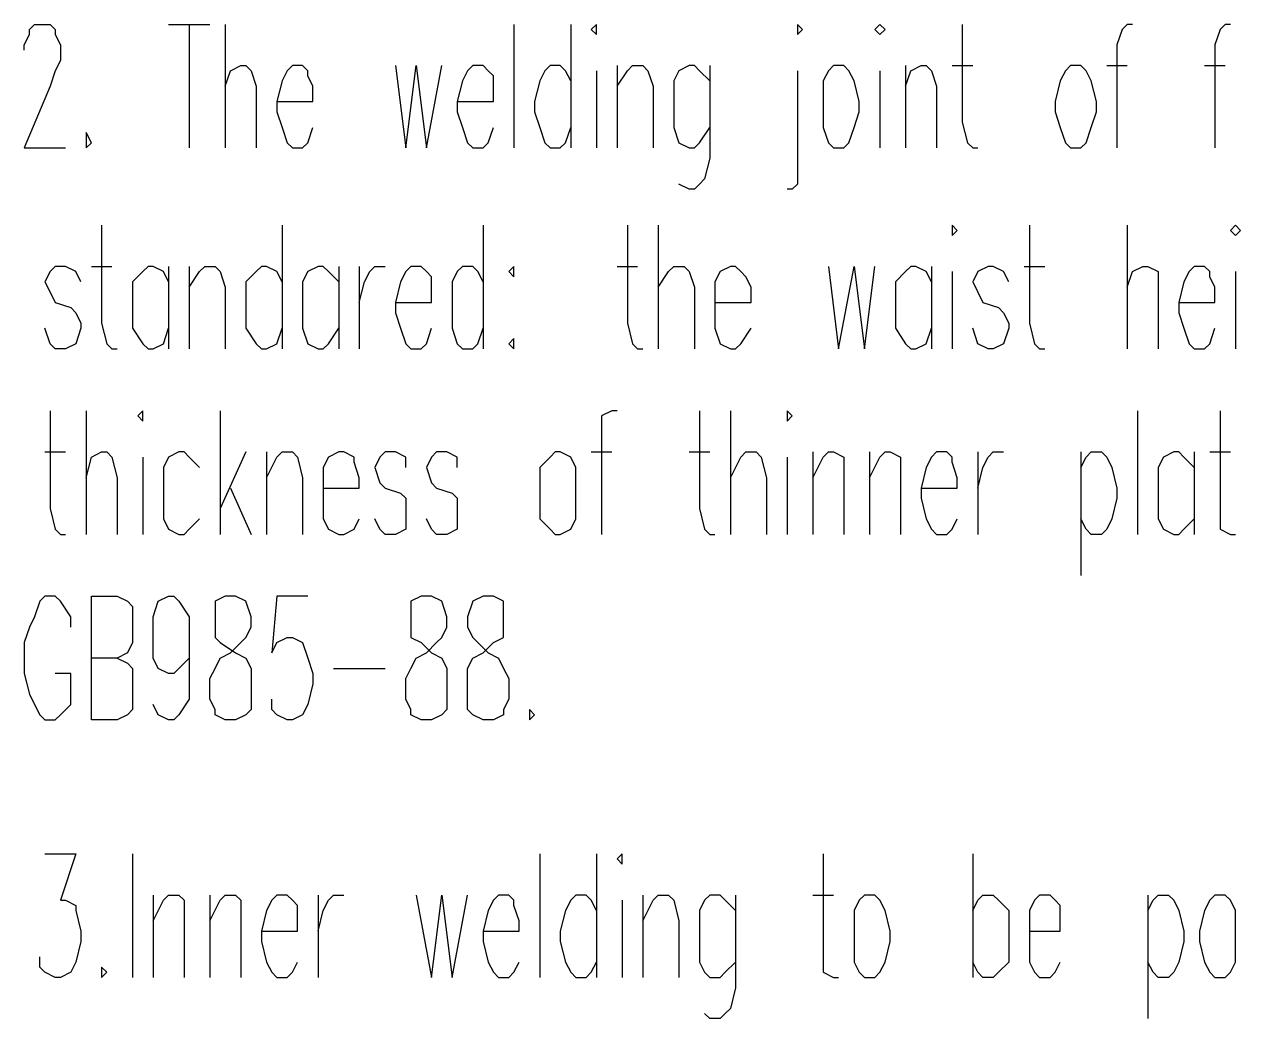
# Model space of a CAD drawing. Extents: x 0.28 to 3.47, y 0.29 to 4.81.
# Drawn here: x 2.978 to 3.1353, y 4.2867 to 4.4153 of the extents above; entities that cross this region are included whole.
import ezdxf

# ---------------------------------------------------------------- set-up
doc = ezdxf.new("R2010")
doc.units = 0
doc.header["$MEASUREMENT"] = 0
doc.linetypes.add('AUSGEZOGEN', pattern=[0])
doc.layers.get('0').update_dxf_attribs({"linetype": 'AUSGEZOGEN'})

msp = doc.modelspace()

# ---------------------------------------------------------------- linework, layer by layer
for points in [[(2.978, 4.412), (2.978, 4.41267), (2.978, 4.41267), (2.97867, 4.414), (2.97867, 4.414), (2.97867, 4.41467), (2.97867, 4.41467), (2.97933, 4.41533), (2.97933, 4.41533), (2.98133, 4.41533), (2.98133, 4.41533), (2.982, 4.41467), (2.982, 4.41467), (2.982, 4.414), (2.982, 4.414), (2.98267, 4.41267), (2.98267, 4.41267), (2.98267, 4.41067), (2.98267, 4.41067), (2.982, 4.40933), (2.982, 4.40933), (2.98133, 4.40733), (2.98133, 4.40733), (2.978, 4.39933), (2.978, 4.39933), (2.98333, 4.39933)], [(2.99667, 4.41533), (3.002, 4.41533)], [(2.99933, 4.41533), (2.99933, 4.39933)], [(3.004, 4.41533), (3.004, 4.39933)], [(3.04133, 4.41533), (3.04133, 4.39933)], [(3.04867, 4.41533), (3.04867, 4.39933)], [(3.05133, 4.41467), (3.052, 4.414), (3.052, 4.414), (3.052, 4.41533), (3.052, 4.41533), (3.05133, 4.41467), (3.05133, 4.41467)], [(3.078, 4.41467), (3.078, 4.414), (3.078, 4.414), (3.07867, 4.41467), (3.07867, 4.41467), (3.078, 4.41533), (3.078, 4.41533), (3.078, 4.41467), (3.078, 4.41467)], [(3.088, 4.41467), (3.08867, 4.414), (3.08867, 4.414), (3.08933, 4.41467), (3.08933, 4.41467), (3.08867, 4.41533), (3.08867, 4.41533), (3.088, 4.41467), (3.088, 4.41467)], [(3.09933, 4.41533), (3.09933, 4.40267), (3.09933, 4.40267), (3.1, 4.4), (3.1, 4.4), (3.10067, 4.39933), (3.10067, 4.39933), (3.10133, 4.39933)], [(3.12133, 4.41533), (3.12067, 4.41533), (3.12067, 4.41533), (3.12, 4.41467), (3.12, 4.41467), (3.11933, 4.41267), (3.11933, 4.41267), (3.11933, 4.39933)], [(3.134, 4.41533), (3.13333, 4.41533), (3.13333, 4.41533), (3.13267, 4.41467), (3.13267, 4.41467), (3.132, 4.41267), (3.132, 4.41267), (3.132, 4.39933)], [(3.004, 4.40733), (3.00467, 4.40933), (3.00467, 4.40933), (3.006, 4.41), (3.006, 4.41), (3.00667, 4.41), (3.00667, 4.41), (3.00733, 4.40933), (3.00733, 4.40933), (3.008, 4.40733), (3.008, 4.40733), (3.008, 4.39933)], [(3.01067, 4.40533), (3.01533, 4.40533), (3.01533, 4.40533), (3.01533, 4.40733), (3.01533, 4.40733), (3.01467, 4.40867), (3.01467, 4.40867), (3.01467, 4.40933), (3.01467, 4.40933), (3.014, 4.41), (3.014, 4.41), (3.01267, 4.41), (3.01267, 4.41), (3.012, 4.40933), (3.012, 4.40933), (3.01133, 4.408), (3.01133, 4.408), (3.01067, 4.40533), (3.01067, 4.40533), (3.01067, 4.404), (3.01067, 4.404), (3.01133, 4.402), (3.01133, 4.402), (3.012, 4.4), (3.012, 4.4), (3.01267, 4.39933), (3.01267, 4.39933), (3.014, 4.39933), (3.014, 4.39933), (3.01467, 4.4), (3.01467, 4.4), (3.01533, 4.402)], [(3.026, 4.41), (3.02733, 4.39933), (3.02733, 4.39933), (3.02867, 4.41), (3.02867, 4.41), (3.03, 4.39933), (3.03, 4.39933), (3.032, 4.41)], [(3.034, 4.40533), (3.03867, 4.40533), (3.03867, 4.40533), (3.03867, 4.40733), (3.03867, 4.40733), (3.03867, 4.40867), (3.03867, 4.40867), (3.038, 4.40933), (3.038, 4.40933), (3.03733, 4.41), (3.03733, 4.41), (3.036, 4.41), (3.036, 4.41), (3.03533, 4.40933), (3.03533, 4.40933), (3.03467, 4.408), (3.03467, 4.408), (3.034, 4.40533), (3.034, 4.40533), (3.034, 4.404), (3.034, 4.404), (3.03467, 4.402), (3.03467, 4.402), (3.03533, 4.4), (3.03533, 4.4), (3.036, 4.39933), (3.036, 4.39933), (3.03733, 4.39933), (3.03733, 4.39933), (3.038, 4.4), (3.038, 4.4), (3.03867, 4.402)], [(3.04867, 4.408), (3.048, 4.40933), (3.048, 4.40933), (3.04733, 4.41), (3.04733, 4.41), (3.046, 4.41), (3.046, 4.41), (3.04533, 4.40933), (3.04533, 4.40933), (3.04467, 4.408), (3.04467, 4.408), (3.044, 4.40533), (3.044, 4.40533), (3.044, 4.404), (3.044, 4.404), (3.04467, 4.402), (3.04467, 4.402), (3.04533, 4.4), (3.04533, 4.4), (3.046, 4.39933), (3.046, 4.39933), (3.04733, 4.39933), (3.04733, 4.39933), (3.048, 4.4), (3.048, 4.4), (3.04867, 4.402)], [(3.052, 4.40933), (3.052, 4.39933)], [(3.05467, 4.41), (3.05467, 4.39933)], [(3.05467, 4.40733), (3.056, 4.40933), (3.056, 4.40933), (3.05667, 4.41), (3.05667, 4.41), (3.058, 4.41), (3.058, 4.41), (3.05867, 4.40933), (3.05867, 4.40933), (3.05933, 4.40733), (3.05933, 4.40733), (3.05933, 4.39933)], [(3.06667, 4.408), (3.06533, 4.40933), (3.06533, 4.40933), (3.06467, 4.41), (3.06467, 4.41), (3.064, 4.41), (3.064, 4.41), (3.06267, 4.40933), (3.06267, 4.40933), (3.062, 4.408), (3.062, 4.408), (3.062, 4.402), (3.062, 4.402), (3.06267, 4.4), (3.06267, 4.4), (3.064, 4.39933), (3.064, 4.39933), (3.06467, 4.39933), (3.06467, 4.39933), (3.06533, 4.4), (3.06533, 4.4), (3.06667, 4.402)], [(3.06667, 4.41), (3.06667, 4.398), (3.06667, 4.398), (3.066, 4.39533), (3.066, 4.39533), (3.06533, 4.39467), (3.06533, 4.39467), (3.06467, 4.394), (3.06467, 4.394), (3.064, 4.394), (3.064, 4.394), (3.06267, 4.39467)], [(3.078, 4.40933), (3.078, 4.39467), (3.078, 4.39467), (3.07733, 4.394), (3.07733, 4.394), (3.07667, 4.394)], [(3.08267, 4.41), (3.082, 4.40933), (3.082, 4.40933), (3.08133, 4.408), (3.08133, 4.408), (3.08133, 4.402), (3.08133, 4.402), (3.082, 4.4), (3.082, 4.4), (3.08267, 4.39933), (3.08267, 4.39933), (3.084, 4.39933), (3.084, 4.39933), (3.08467, 4.4), (3.08467, 4.4), (3.08533, 4.402), (3.08533, 4.402), (3.086, 4.404), (3.086, 4.404), (3.086, 4.40533), (3.086, 4.40533), (3.08533, 4.408), (3.08533, 4.408), (3.08467, 4.40933), (3.08467, 4.40933), (3.084, 4.41), (3.084, 4.41), (3.08267, 4.41), (3.08267, 4.41)], [(3.08867, 4.40933), (3.08867, 4.39933)], [(3.092, 4.41), (3.092, 4.39933)], [(3.092, 4.40733), (3.09267, 4.40933), (3.09267, 4.40933), (3.094, 4.41), (3.094, 4.41), (3.09467, 4.41), (3.09467, 4.41), (3.09533, 4.40933), (3.09533, 4.40933), (3.096, 4.40733), (3.096, 4.40733), (3.096, 4.39933)], [(3.098, 4.41), (3.10067, 4.41)], [(3.11333, 4.41), (3.11267, 4.40933), (3.11267, 4.40933), (3.112, 4.408), (3.112, 4.408), (3.11133, 4.40533), (3.11133, 4.40533), (3.11133, 4.404), (3.11133, 4.404), (3.112, 4.402), (3.112, 4.402), (3.11267, 4.4), (3.11267, 4.4), (3.11333, 4.39933), (3.11333, 4.39933), (3.11467, 4.39933), (3.11467, 4.39933), (3.11533, 4.4), (3.11533, 4.4), (3.116, 4.402), (3.116, 4.402), (3.11667, 4.404), (3.11667, 4.404), (3.11667, 4.40533), (3.11667, 4.40533), (3.116, 4.408), (3.116, 4.408), (3.11533, 4.40933), (3.11533, 4.40933), (3.11467, 4.41), (3.11467, 4.41), (3.11333, 4.41), (3.11333, 4.41)], [(3.118, 4.41), (3.12067, 4.41)], [(3.13067, 4.41), (3.13333, 4.41)], [(2.986, 4.40133), (2.986, 4.39933), (2.986, 4.39933), (2.98667, 4.4), (2.98667, 4.4), (2.986, 4.40133), (2.986, 4.40133)], [(2.988, 4.38933), (2.988, 4.37667), (2.988, 4.37667), (2.98867, 4.374), (2.98867, 4.374), (2.98933, 4.37333), (2.98933, 4.37333), (2.99, 4.37333)], [(3.01133, 4.38933), (3.01133, 4.37333)], [(3.03733, 4.38933), (3.03733, 4.37333)], [(3.056, 4.38933), (3.056, 4.37667), (3.056, 4.37667), (3.05667, 4.374), (3.05667, 4.374), (3.05733, 4.37333), (3.05733, 4.37333), (3.058, 4.37333)], [(3.06, 4.38933), (3.06, 4.37333)], [(3.098, 4.38867), (3.098, 4.388), (3.098, 4.388), (3.09867, 4.38867), (3.09867, 4.38867), (3.098, 4.38933), (3.098, 4.38933), (3.098, 4.38867), (3.098, 4.38867)], [(3.108, 4.38933), (3.108, 4.37667), (3.108, 4.37667), (3.10867, 4.374), (3.10867, 4.374), (3.10933, 4.37333), (3.10933, 4.37333), (3.11, 4.37333)], [(3.12067, 4.38933), (3.12067, 4.37333)], [(3.134, 4.38867), (3.13467, 4.388), (3.13467, 4.388), (3.13533, 4.38867), (3.13533, 4.38867), (3.13467, 4.38933), (3.13467, 4.38933), (3.134, 4.38867), (3.134, 4.38867)], [(2.98533, 4.382), (2.98467, 4.38333), (2.98467, 4.38333), (2.98333, 4.384), (2.98333, 4.384), (2.982, 4.384), (2.982, 4.384), (2.98133, 4.38333), (2.98133, 4.38333), (2.98067, 4.382), (2.98067, 4.382), (2.98133, 4.38067), (2.98133, 4.38067), (2.982, 4.37933), (2.982, 4.37933), (2.984, 4.37867), (2.984, 4.37867), (2.98467, 4.378), (2.98467, 4.378), (2.98533, 4.37667), (2.98533, 4.37667), (2.98533, 4.376), (2.98533, 4.376), (2.98467, 4.374), (2.98467, 4.374), (2.98333, 4.37333), (2.98333, 4.37333), (2.982, 4.37333), (2.982, 4.37333), (2.98133, 4.374), (2.98133, 4.374), (2.98067, 4.376)], [(2.98667, 4.384), (2.98933, 4.384)], [(2.99667, 4.382), (2.996, 4.38333), (2.996, 4.38333), (2.99467, 4.384), (2.99467, 4.384), (2.994, 4.384), (2.994, 4.384), (2.99333, 4.38333), (2.99333, 4.38333), (2.992, 4.382), (2.992, 4.382), (2.992, 4.376), (2.992, 4.376), (2.99333, 4.374), (2.99333, 4.374), (2.994, 4.37333), (2.994, 4.37333), (2.99467, 4.37333), (2.99467, 4.37333), (2.996, 4.374), (2.996, 4.374), (2.99667, 4.376)], [(2.99667, 4.384), (2.99667, 4.37333)], [(2.99933, 4.384), (2.99933, 4.37333)], [(2.99933, 4.38133), (3.00067, 4.38333), (3.00067, 4.38333), (3.00133, 4.384), (3.00133, 4.384), (3.00267, 4.384), (3.00267, 4.384), (3.00333, 4.38333), (3.00333, 4.38333), (3.004, 4.38133), (3.004, 4.38133), (3.004, 4.37333)], [(3.01133, 4.382), (3.01067, 4.38333), (3.01067, 4.38333), (3.00933, 4.384), (3.00933, 4.384), (3.00867, 4.384), (3.00867, 4.384), (3.008, 4.38333), (3.008, 4.38333), (3.00667, 4.382), (3.00667, 4.382), (3.00667, 4.376), (3.00667, 4.376), (3.008, 4.374), (3.008, 4.374), (3.00867, 4.37333), (3.00867, 4.37333), (3.00933, 4.37333), (3.00933, 4.37333), (3.01067, 4.374), (3.01067, 4.374), (3.01133, 4.376)], [(3.01867, 4.382), (3.01733, 4.38333), (3.01733, 4.38333), (3.01667, 4.384), (3.01667, 4.384), (3.016, 4.384), (3.016, 4.384), (3.01467, 4.38333), (3.01467, 4.38333), (3.014, 4.382), (3.014, 4.382), (3.014, 4.376), (3.014, 4.376), (3.01467, 4.374), (3.01467, 4.374), (3.016, 4.37333), (3.016, 4.37333), (3.01667, 4.37333), (3.01667, 4.37333), (3.01733, 4.374), (3.01733, 4.374), (3.01867, 4.376)], [(3.01867, 4.384), (3.01867, 4.37333)], [(3.02133, 4.384), (3.02133, 4.37333)], [(3.02133, 4.37933), (3.022, 4.382), (3.022, 4.382), (3.02267, 4.38333), (3.02267, 4.38333), (3.02333, 4.384), (3.02333, 4.384), (3.02467, 4.384)], [(3.026, 4.37933), (3.03067, 4.37933), (3.03067, 4.37933), (3.03067, 4.38133), (3.03067, 4.38133), (3.03067, 4.38267), (3.03067, 4.38267), (3.03, 4.38333), (3.03, 4.38333), (3.02933, 4.384), (3.02933, 4.384), (3.028, 4.384), (3.028, 4.384), (3.02733, 4.38333), (3.02733, 4.38333), (3.02667, 4.382), (3.02667, 4.382), (3.026, 4.37933), (3.026, 4.37933), (3.026, 4.378), (3.026, 4.378), (3.02667, 4.376), (3.02667, 4.376), (3.02733, 4.374), (3.02733, 4.374), (3.028, 4.37333), (3.028, 4.37333), (3.02933, 4.37333), (3.02933, 4.37333), (3.03, 4.374), (3.03, 4.374), (3.03067, 4.376)], [(3.03733, 4.382), (3.03667, 4.38333), (3.03667, 4.38333), (3.036, 4.384), (3.036, 4.384), (3.03467, 4.384), (3.03467, 4.384), (3.034, 4.38333), (3.034, 4.38333), (3.03333, 4.382), (3.03333, 4.382), (3.03333, 4.376), (3.03333, 4.376), (3.034, 4.374), (3.034, 4.374), (3.03467, 4.37333), (3.03467, 4.37333), (3.036, 4.37333), (3.036, 4.37333), (3.03667, 4.374), (3.03667, 4.374), (3.03733, 4.376)], [(3.04133, 4.384), (3.04067, 4.38333), (3.04067, 4.38333), (3.04133, 4.38267), (3.04133, 4.38267), (3.04133, 4.384), (3.04133, 4.384)], [(3.05467, 4.384), (3.05733, 4.384)], [(3.06, 4.38133), (3.06133, 4.38333), (3.06133, 4.38333), (3.062, 4.384), (3.062, 4.384), (3.06333, 4.384), (3.06333, 4.384), (3.064, 4.38333), (3.064, 4.38333), (3.06467, 4.38133), (3.06467, 4.38133), (3.06467, 4.37333)], [(3.06733, 4.37933), (3.072, 4.37933), (3.072, 4.37933), (3.072, 4.38133), (3.072, 4.38133), (3.07133, 4.38267), (3.07133, 4.38267), (3.07067, 4.38333), (3.07067, 4.38333), (3.07, 4.384), (3.07, 4.384), (3.06933, 4.384), (3.06933, 4.384), (3.068, 4.38333), (3.068, 4.38333), (3.06733, 4.382), (3.06733, 4.382), (3.06733, 4.376), (3.06733, 4.376), (3.068, 4.374), (3.068, 4.374), (3.06933, 4.37333), (3.06933, 4.37333), (3.07, 4.37333), (3.07, 4.37333), (3.07067, 4.374), (3.07067, 4.374), (3.072, 4.376)], [(3.082, 4.384), (3.08333, 4.37333), (3.08333, 4.37333), (3.08533, 4.384), (3.08533, 4.384), (3.08667, 4.37333), (3.08667, 4.37333), (3.088, 4.384)], [(3.09533, 4.382), (3.09467, 4.38333), (3.09467, 4.38333), (3.09333, 4.384), (3.09333, 4.384), (3.09267, 4.384), (3.09267, 4.384), (3.092, 4.38333), (3.092, 4.38333), (3.09067, 4.382), (3.09067, 4.382), (3.09067, 4.376), (3.09067, 4.376), (3.092, 4.374), (3.092, 4.374), (3.09267, 4.37333), (3.09267, 4.37333), (3.09333, 4.37333), (3.09333, 4.37333), (3.09467, 4.374), (3.09467, 4.374), (3.09533, 4.376)], [(3.09533, 4.384), (3.09533, 4.37333)], [(3.098, 4.38333), (3.098, 4.37333)], [(3.10533, 4.382), (3.10467, 4.38333), (3.10467, 4.38333), (3.10333, 4.384), (3.10333, 4.384), (3.10267, 4.384), (3.10267, 4.384), (3.10133, 4.38333), (3.10133, 4.38333), (3.10067, 4.382), (3.10067, 4.382), (3.10133, 4.38067), (3.10133, 4.38067), (3.102, 4.37933), (3.102, 4.37933), (3.104, 4.37867), (3.104, 4.37867), (3.10467, 4.378), (3.10467, 4.378), (3.10533, 4.37667), (3.10533, 4.37667), (3.10533, 4.376), (3.10533, 4.376), (3.10467, 4.374), (3.10467, 4.374), (3.10333, 4.37333), (3.10333, 4.37333), (3.10267, 4.37333), (3.10267, 4.37333), (3.10133, 4.374), (3.10133, 4.374), (3.10067, 4.376)], [(3.10733, 4.384), (3.11, 4.384)], [(3.12067, 4.38133), (3.12133, 4.38333), (3.12133, 4.38333), (3.12267, 4.384), (3.12267, 4.384), (3.12333, 4.384), (3.12333, 4.384), (3.12467, 4.38333), (3.12467, 4.38333), (3.12467, 4.37333)], [(3.12733, 4.37933), (3.132, 4.37933), (3.132, 4.37933), (3.132, 4.38133), (3.132, 4.38133), (3.13133, 4.38267), (3.13133, 4.38267), (3.13133, 4.38333), (3.13133, 4.38333), (3.13067, 4.384), (3.13067, 4.384), (3.12933, 4.384), (3.12933, 4.384), (3.12867, 4.38333), (3.12867, 4.38333), (3.128, 4.382), (3.128, 4.382), (3.12733, 4.37933), (3.12733, 4.37933), (3.12733, 4.378), (3.12733, 4.378), (3.128, 4.376), (3.128, 4.376), (3.12867, 4.374), (3.12867, 4.374), (3.12933, 4.37333), (3.12933, 4.37333), (3.13067, 4.37333), (3.13067, 4.37333), (3.13133, 4.374), (3.13133, 4.374), (3.132, 4.376)], [(3.13467, 4.38333), (3.13467, 4.37333)], [(3.04133, 4.37467), (3.04067, 4.374), (3.04067, 4.374), (3.04133, 4.37333), (3.04133, 4.37333), (3.04133, 4.37467), (3.04133, 4.37467)], [(2.98133, 4.36533), (2.98133, 4.35267), (2.98133, 4.35267), (2.982, 4.35), (2.982, 4.35), (2.98267, 4.34933), (2.98267, 4.34933), (2.98333, 4.34933)], [(2.986, 4.36533), (2.986, 4.34933)], [(2.99267, 4.36467), (2.99333, 4.364), (2.99333, 4.364), (2.99333, 4.36533), (2.99333, 4.36533), (2.99267, 4.36467), (2.99267, 4.36467)], [(3.00333, 4.36533), (3.00333, 4.34933)], [(3.05467, 4.36533), (3.054, 4.36533), (3.054, 4.36533), (3.05267, 4.36467), (3.05267, 4.36467), (3.05267, 4.34933)], [(3.06533, 4.36533), (3.06533, 4.35267), (3.06533, 4.35267), (3.066, 4.35), (3.066, 4.35), (3.06667, 4.34933), (3.06667, 4.34933), (3.06733, 4.34933)], [(3.06933, 4.36533), (3.06933, 4.34933)], [(3.07667, 4.36467), (3.07667, 4.364), (3.07667, 4.364), (3.07733, 4.36467), (3.07733, 4.36467), (3.07667, 4.36533), (3.07667, 4.36533), (3.07667, 4.36467), (3.07667, 4.36467)], [(3.122, 4.36533), (3.122, 4.34933)], [(3.13267, 4.36533), (3.13267, 4.35), (3.13267, 4.35), (3.134, 4.34933), (3.134, 4.34933), (3.13467, 4.34933)], [(2.98067, 4.36), (2.98333, 4.36)], [(2.986, 4.35667), (2.98667, 4.35933), (2.98667, 4.35933), (2.988, 4.36), (2.988, 4.36), (2.98867, 4.36), (2.98867, 4.36), (2.98933, 4.35933), (2.98933, 4.35933), (2.99, 4.35667), (2.99, 4.35667), (2.99, 4.34933)], [(3.00067, 4.358), (2.99933, 4.35933), (2.99933, 4.35933), (2.99867, 4.36), (2.99867, 4.36), (2.998, 4.36), (2.998, 4.36), (2.99667, 4.35933), (2.99667, 4.35933), (2.996, 4.358), (2.996, 4.358), (2.996, 4.35133), (2.996, 4.35133), (2.99667, 4.35), (2.99667, 4.35), (2.998, 4.34933), (2.998, 4.34933), (2.99867, 4.34933), (2.99867, 4.34933), (2.99933, 4.35), (2.99933, 4.35), (3.00067, 4.35133)], [(3.00667, 4.36), (3.00333, 4.35267)], [(3.00933, 4.36), (3.00933, 4.34933)], [(3.00933, 4.35667), (3.01067, 4.35933), (3.01067, 4.35933), (3.01133, 4.36), (3.01133, 4.36), (3.01267, 4.36), (3.01267, 4.36), (3.01333, 4.35933), (3.01333, 4.35933), (3.014, 4.35667), (3.014, 4.35667), (3.014, 4.34933)], [(3.01667, 4.35533), (3.02133, 4.35533), (3.02133, 4.35533), (3.02133, 4.35667), (3.02133, 4.35667), (3.02067, 4.35867), (3.02067, 4.35867), (3.02067, 4.35933), (3.02067, 4.35933), (3.01933, 4.36), (3.01933, 4.36), (3.01867, 4.36), (3.01867, 4.36), (3.01733, 4.35933), (3.01733, 4.35933), (3.01667, 4.358), (3.01667, 4.358), (3.01667, 4.35133), (3.01667, 4.35133), (3.01733, 4.35), (3.01733, 4.35), (3.01867, 4.34933), (3.01867, 4.34933), (3.01933, 4.34933), (3.01933, 4.34933), (3.02067, 4.35), (3.02067, 4.35), (3.02133, 4.35133)], [(3.02733, 4.358), (3.02733, 4.35933), (3.02733, 4.35933), (3.026, 4.36), (3.026, 4.36), (3.02467, 4.36), (3.02467, 4.36), (3.024, 4.35933), (3.024, 4.35933), (3.02333, 4.358), (3.02333, 4.358), (3.024, 4.356), (3.024, 4.356), (3.02467, 4.35533), (3.02467, 4.35533), (3.02667, 4.35467), (3.02667, 4.35467), (3.02733, 4.354), (3.02733, 4.354), (3.02733, 4.35), (3.02733, 4.35), (3.026, 4.34933), (3.026, 4.34933), (3.02467, 4.34933), (3.02467, 4.34933), (3.024, 4.35), (3.024, 4.35), (3.02333, 4.35133)], [(3.034, 4.358), (3.034, 4.35933), (3.034, 4.35933), (3.03267, 4.36), (3.03267, 4.36), (3.03133, 4.36), (3.03133, 4.36), (3.03067, 4.35933), (3.03067, 4.35933), (3.03, 4.358), (3.03, 4.358), (3.03067, 4.356), (3.03067, 4.356), (3.03133, 4.35533), (3.03133, 4.35533), (3.03333, 4.35467), (3.03333, 4.35467), (3.034, 4.354), (3.034, 4.354), (3.034, 4.35), (3.034, 4.35), (3.03267, 4.34933), (3.03267, 4.34933), (3.03133, 4.34933), (3.03133, 4.34933), (3.03067, 4.35), (3.03067, 4.35), (3.03, 4.35133)], [(3.04667, 4.36), (3.046, 4.35933), (3.046, 4.35933), (3.04467, 4.358), (3.04467, 4.358), (3.04467, 4.35133), (3.04467, 4.35133), (3.046, 4.35), (3.046, 4.35), (3.04667, 4.34933), (3.04667, 4.34933), (3.04733, 4.34933), (3.04733, 4.34933), (3.04867, 4.35), (3.04867, 4.35), (3.04933, 4.35133), (3.04933, 4.35133), (3.04933, 4.358), (3.04933, 4.358), (3.04867, 4.35933), (3.04867, 4.35933), (3.04733, 4.36), (3.04733, 4.36), (3.04667, 4.36), (3.04667, 4.36)], [(3.05133, 4.36), (3.054, 4.36)], [(3.064, 4.36), (3.06667, 4.36)], [(3.06933, 4.35667), (3.07067, 4.35933), (3.07067, 4.35933), (3.07133, 4.36), (3.07133, 4.36), (3.07267, 4.36), (3.07267, 4.36), (3.07333, 4.35933), (3.07333, 4.35933), (3.074, 4.35667), (3.074, 4.35667), (3.074, 4.34933)], [(3.08, 4.36), (3.08, 4.34933)], [(3.08, 4.35667), (3.08133, 4.35933), (3.08133, 4.35933), (3.082, 4.36), (3.082, 4.36), (3.08267, 4.36), (3.08267, 4.36), (3.084, 4.35933), (3.084, 4.35933), (3.084, 4.34933)], [(3.08733, 4.36), (3.08733, 4.34933)], [(3.08733, 4.35667), (3.08867, 4.35933), (3.08867, 4.35933), (3.08933, 4.36), (3.08933, 4.36), (3.09, 4.36), (3.09, 4.36), (3.09133, 4.35933), (3.09133, 4.35933), (3.09133, 4.34933)], [(3.094, 4.35533), (3.09867, 4.35533), (3.09867, 4.35533), (3.09867, 4.35667), (3.09867, 4.35667), (3.098, 4.35867), (3.098, 4.35867), (3.098, 4.35933), (3.098, 4.35933), (3.09733, 4.36), (3.09733, 4.36), (3.096, 4.36), (3.096, 4.36), (3.09533, 4.35933), (3.09533, 4.35933), (3.09467, 4.358), (3.09467, 4.358), (3.094, 4.35533), (3.094, 4.35533), (3.094, 4.354), (3.094, 4.354), (3.09467, 4.35133), (3.09467, 4.35133), (3.09533, 4.35), (3.09533, 4.35), (3.096, 4.34933), (3.096, 4.34933), (3.09733, 4.34933), (3.09733, 4.34933), (3.098, 4.35), (3.098, 4.35), (3.09867, 4.35133)], [(3.10133, 4.36), (3.10133, 4.34933)], [(3.10133, 4.35533), (3.102, 4.358), (3.102, 4.358), (3.10267, 4.35933), (3.10267, 4.35933), (3.10333, 4.36), (3.10333, 4.36), (3.10467, 4.36)], [(3.11467, 4.36), (3.11467, 4.344)], [(3.11467, 4.358), (3.11533, 4.35933), (3.11533, 4.35933), (3.116, 4.36), (3.116, 4.36), (3.11733, 4.36), (3.11733, 4.36), (3.118, 4.35933), (3.118, 4.35933), (3.11867, 4.358), (3.11867, 4.358), (3.11933, 4.35533), (3.11933, 4.35533), (3.11933, 4.354), (3.11933, 4.354), (3.11867, 4.35133), (3.11867, 4.35133), (3.118, 4.35), (3.118, 4.35), (3.11733, 4.34933), (3.11733, 4.34933), (3.116, 4.34933), (3.116, 4.34933), (3.11533, 4.35), (3.11533, 4.35), (3.11467, 4.35133)], [(3.12933, 4.358), (3.128, 4.35933), (3.128, 4.35933), (3.12733, 4.36), (3.12733, 4.36), (3.12667, 4.36), (3.12667, 4.36), (3.12533, 4.35933), (3.12533, 4.35933), (3.12467, 4.358), (3.12467, 4.358), (3.12467, 4.35133), (3.12467, 4.35133), (3.12533, 4.35), (3.12533, 4.35), (3.12667, 4.34933), (3.12667, 4.34933), (3.12733, 4.34933), (3.12733, 4.34933), (3.128, 4.35), (3.128, 4.35), (3.12933, 4.35133)], [(3.12933, 4.36), (3.12933, 4.34933)], [(3.13133, 4.36), (3.134, 4.36)], [(2.99333, 4.35933), (2.99333, 4.34933)], [(3.07667, 4.35933), (3.07667, 4.34933)], [(3.00467, 4.35533), (3.00733, 4.34933)], [(2.984, 4.33733), (2.984, 4.33867), (2.984, 4.33867), (2.98267, 4.34067), (2.98267, 4.34067), (2.982, 4.34133), (2.982, 4.34133), (2.98067, 4.34133), (2.98067, 4.34133), (2.98, 4.34067), (2.98, 4.34067), (2.97933, 4.33867), (2.97933, 4.33867), (2.97867, 4.33733), (2.97867, 4.33733), (2.978, 4.33533), (2.978, 4.33533), (2.978, 4.33133), (2.978, 4.33133), (2.97867, 4.32867), (2.97867, 4.32867), (2.97933, 4.32733), (2.97933, 4.32733), (2.98, 4.326), (2.98, 4.326), (2.98067, 4.32533), (2.98067, 4.32533), (2.982, 4.32533), (2.982, 4.32533), (2.98267, 4.326), (2.98267, 4.326), (2.984, 4.32733), (2.984, 4.32733), (2.984, 4.33133), (2.984, 4.33133), (2.982, 4.33133)], [(2.98667, 4.32533), (2.98667, 4.34133), (2.98667, 4.34133), (2.99, 4.34133), (2.99, 4.34133), (2.99133, 4.34067), (2.99133, 4.34067), (2.992, 4.34), (2.992, 4.34), (2.992, 4.33533), (2.992, 4.33533), (2.99133, 4.334), (2.99133, 4.334), (2.99, 4.33333), (2.99, 4.33333), (2.98667, 4.33333)], [(2.99933, 4.336), (2.99933, 4.33333), (2.99933, 4.33333), (2.998, 4.332), (2.998, 4.332), (2.99733, 4.33133), (2.99733, 4.33133), (2.99667, 4.33133), (2.99667, 4.33133), (2.99533, 4.332), (2.99533, 4.332), (2.99467, 4.33333), (2.99467, 4.33333), (2.99467, 4.33867), (2.99467, 4.33867), (2.99533, 4.34067), (2.99533, 4.34067), (2.99667, 4.34133), (2.99667, 4.34133), (2.99733, 4.34133), (2.99733, 4.34133), (2.998, 4.34067), (2.998, 4.34067), (2.99933, 4.33867), (2.99933, 4.33867), (2.99933, 4.328), (2.99933, 4.328), (2.998, 4.326), (2.998, 4.326), (2.99733, 4.32533), (2.99733, 4.32533), (2.99667, 4.32533), (2.99667, 4.32533), (2.99533, 4.326), (2.99533, 4.326), (2.99467, 4.32733)], [(3.004, 4.34133), (3.00267, 4.34067), (3.00267, 4.34067), (3.00267, 4.336), (3.00267, 4.336), (3.00333, 4.33533), (3.00333, 4.33533), (3.00533, 4.334), (3.00533, 4.334), (3.00667, 4.33333), (3.00667, 4.33333), (3.00733, 4.332), (3.00733, 4.332), (3.00733, 4.32667), (3.00733, 4.32667), (3.00667, 4.326), (3.00667, 4.326), (3.00533, 4.32533), (3.00533, 4.32533), (3.004, 4.32533), (3.004, 4.32533), (3.00267, 4.326), (3.00267, 4.326), (3.00267, 4.32667), (3.00267, 4.32667), (3.002, 4.328), (3.002, 4.328), (3.002, 4.33067), (3.002, 4.33067), (3.00267, 4.332), (3.00267, 4.332), (3.00333, 4.33333), (3.00333, 4.33333), (3.00467, 4.334), (3.00467, 4.334), (3.006, 4.33533), (3.006, 4.33533), (3.00667, 4.336), (3.00667, 4.336), (3.00733, 4.33733), (3.00733, 4.33733), (3.00733, 4.33867), (3.00733, 4.33867), (3.00667, 4.34067), (3.00667, 4.34067), (3.00533, 4.34133), (3.00533, 4.34133), (3.004, 4.34133), (3.004, 4.34133)], [(3.01467, 4.34133), (3.01067, 4.34133), (3.01067, 4.34133), (3.01, 4.334), (3.01, 4.334), (3.01067, 4.33533), (3.01067, 4.33533), (3.012, 4.336), (3.012, 4.336), (3.01267, 4.336), (3.01267, 4.336), (3.014, 4.33533), (3.014, 4.33533), (3.01467, 4.33333), (3.01467, 4.33333), (3.01533, 4.33133), (3.01533, 4.33133), (3.01533, 4.33), (3.01533, 4.33), (3.01467, 4.32733), (3.01467, 4.32733), (3.014, 4.326), (3.014, 4.326), (3.01267, 4.32533), (3.01267, 4.32533), (3.012, 4.32533), (3.012, 4.32533), (3.01067, 4.326), (3.01067, 4.326), (3.01, 4.32667), (3.01, 4.32667), (3.01, 4.328)], [(3.02933, 4.34133), (3.028, 4.34067), (3.028, 4.34067), (3.028, 4.336), (3.028, 4.336), (3.02933, 4.33533), (3.02933, 4.33533), (3.03067, 4.334), (3.03067, 4.334), (3.032, 4.33333), (3.032, 4.33333), (3.03267, 4.332), (3.03267, 4.332), (3.03267, 4.32667), (3.03267, 4.32667), (3.032, 4.326), (3.032, 4.326), (3.03067, 4.32533), (3.03067, 4.32533), (3.02933, 4.32533), (3.02933, 4.32533), (3.028, 4.326), (3.028, 4.326), (3.028, 4.32667), (3.028, 4.32667), (3.02733, 4.328), (3.02733, 4.328), (3.02733, 4.33067), (3.02733, 4.33067), (3.028, 4.332), (3.028, 4.332), (3.02867, 4.33333), (3.02867, 4.33333), (3.03, 4.334), (3.03, 4.334), (3.03133, 4.33533), (3.03133, 4.33533), (3.032, 4.336), (3.032, 4.336), (3.03267, 4.33733), (3.03267, 4.33733), (3.03267, 4.33867), (3.03267, 4.33867), (3.032, 4.34067), (3.032, 4.34067), (3.03067, 4.34133), (3.03067, 4.34133), (3.02933, 4.34133), (3.02933, 4.34133)], [(3.03733, 4.34133), (3.036, 4.34067), (3.036, 4.34067), (3.03533, 4.33867), (3.03533, 4.33867), (3.03533, 4.33733), (3.03533, 4.33733), (3.036, 4.336), (3.036, 4.336), (3.03667, 4.33533), (3.03667, 4.33533), (3.038, 4.334), (3.038, 4.334), (3.03933, 4.33333), (3.03933, 4.33333), (3.04, 4.332), (3.04, 4.332), (3.04067, 4.33067), (3.04067, 4.33067), (3.04067, 4.328), (3.04067, 4.328), (3.04, 4.32667), (3.04, 4.32667), (3.04, 4.326), (3.04, 4.326), (3.03867, 4.32533), (3.03867, 4.32533), (3.03733, 4.32533), (3.03733, 4.32533), (3.036, 4.326), (3.036, 4.326), (3.03533, 4.32667), (3.03533, 4.32667), (3.03533, 4.332), (3.03533, 4.332), (3.036, 4.33333), (3.036, 4.33333), (3.03733, 4.334), (3.03733, 4.334), (3.03867, 4.33533), (3.03867, 4.33533), (3.04, 4.336), (3.04, 4.336), (3.04, 4.34067), (3.04, 4.34067), (3.03867, 4.34133), (3.03867, 4.34133), (3.03733, 4.34133), (3.03733, 4.34133)], [(2.99, 4.33333), (2.99133, 4.33267), (2.99133, 4.33267), (2.992, 4.332), (2.992, 4.332), (2.992, 4.32667), (2.992, 4.32667), (2.99133, 4.326), (2.99133, 4.326), (2.99, 4.32533), (2.99, 4.32533), (2.98667, 4.32533)], [(3.018, 4.332), (3.02467, 4.332)], [(3.04333, 4.32667), (3.04333, 4.32533), (3.04333, 4.32533), (3.044, 4.326), (3.044, 4.326), (3.04333, 4.32667), (3.04333, 4.32667)], [(2.98067, 4.308), (2.98467, 4.308), (2.98467, 4.308), (2.98267, 4.302), (2.98267, 4.302), (2.98333, 4.302), (2.98333, 4.302), (2.98467, 4.30133), (2.98467, 4.30133), (2.98467, 4.30067), (2.98467, 4.30067), (2.98533, 4.298), (2.98533, 4.298), (2.98533, 4.29667), (2.98533, 4.29667), (2.98467, 4.294), (2.98467, 4.294), (2.984, 4.29267), (2.984, 4.29267), (2.98267, 4.292), (2.98267, 4.292), (2.982, 4.292), (2.982, 4.292), (2.98067, 4.29267), (2.98067, 4.29267), (2.98, 4.29333), (2.98, 4.29333), (2.98, 4.29467)], [(2.992, 4.308), (2.992, 4.292)], [(3.04467, 4.308), (3.04467, 4.292)], [(3.052, 4.308), (3.052, 4.292)], [(3.05467, 4.30733), (3.05533, 4.30667), (3.05533, 4.30667), (3.05533, 4.308), (3.05533, 4.308), (3.05467, 4.30733), (3.05467, 4.30733)], [(3.08133, 4.308), (3.08133, 4.29267), (3.08133, 4.29267), (3.08267, 4.292), (3.08267, 4.292), (3.08333, 4.292)], [(3.10067, 4.308), (3.10067, 4.292)], [(2.99467, 4.30267), (2.99467, 4.292)], [(2.99467, 4.29933), (2.996, 4.302), (2.996, 4.302), (2.99667, 4.30267), (2.99667, 4.30267), (2.998, 4.30267), (2.998, 4.30267), (2.99867, 4.302), (2.99867, 4.302), (2.99867, 4.292)], [(3.002, 4.30267), (3.002, 4.292)], [(3.002, 4.29933), (3.00333, 4.302), (3.00333, 4.302), (3.004, 4.30267), (3.004, 4.30267), (3.00533, 4.30267), (3.00533, 4.30267), (3.006, 4.302), (3.006, 4.302), (3.006, 4.292)], [(3.00867, 4.298), (3.01333, 4.298), (3.01333, 4.298), (3.01333, 4.29933), (3.01333, 4.29933), (3.01333, 4.30133), (3.01333, 4.30133), (3.01267, 4.302), (3.01267, 4.302), (3.012, 4.30267), (3.012, 4.30267), (3.01067, 4.30267), (3.01067, 4.30267), (3.01, 4.302), (3.01, 4.302), (3.00933, 4.30067), (3.00933, 4.30067), (3.00867, 4.298), (3.00867, 4.298), (3.00867, 4.29667), (3.00867, 4.29667), (3.00933, 4.294), (3.00933, 4.294), (3.01, 4.29267), (3.01, 4.29267), (3.01067, 4.292), (3.01067, 4.292), (3.012, 4.292), (3.012, 4.292), (3.01267, 4.29267), (3.01267, 4.29267), (3.01333, 4.294)], [(3.016, 4.30267), (3.016, 4.292)], [(3.016, 4.298), (3.01667, 4.30067), (3.01667, 4.30067), (3.01733, 4.302), (3.01733, 4.302), (3.018, 4.30267), (3.018, 4.30267), (3.01933, 4.30267)], [(3.02867, 4.30267), (3.03067, 4.292), (3.03067, 4.292), (3.032, 4.30267), (3.032, 4.30267), (3.03333, 4.292), (3.03333, 4.292), (3.03533, 4.30267)], [(3.03733, 4.298), (3.042, 4.298), (3.042, 4.298), (3.042, 4.29933), (3.042, 4.29933), (3.04133, 4.30133), (3.04133, 4.30133), (3.04133, 4.302), (3.04133, 4.302), (3.04067, 4.30267), (3.04067, 4.30267), (3.03933, 4.30267), (3.03933, 4.30267), (3.03867, 4.302), (3.03867, 4.302), (3.038, 4.30067), (3.038, 4.30067), (3.03733, 4.298), (3.03733, 4.298), (3.03733, 4.29667), (3.03733, 4.29667), (3.038, 4.294), (3.038, 4.294), (3.03867, 4.29267), (3.03867, 4.29267), (3.03933, 4.292), (3.03933, 4.292), (3.04067, 4.292), (3.04067, 4.292), (3.04133, 4.29267), (3.04133, 4.29267), (3.042, 4.294)], [(3.052, 4.30067), (3.05133, 4.302), (3.05133, 4.302), (3.05067, 4.30267), (3.05067, 4.30267), (3.04933, 4.30267), (3.04933, 4.30267), (3.04867, 4.302), (3.04867, 4.302), (3.048, 4.30067), (3.048, 4.30067), (3.04733, 4.298), (3.04733, 4.298), (3.04733, 4.29667), (3.04733, 4.29667), (3.048, 4.294), (3.048, 4.294), (3.04867, 4.29267), (3.04867, 4.29267), (3.04933, 4.292), (3.04933, 4.292), (3.05067, 4.292), (3.05067, 4.292), (3.05133, 4.29267), (3.05133, 4.29267), (3.052, 4.294)], [(3.05533, 4.302), (3.05533, 4.292)], [(3.058, 4.30267), (3.058, 4.292)], [(3.058, 4.29933), (3.05933, 4.302), (3.05933, 4.302), (3.06, 4.30267), (3.06, 4.30267), (3.06133, 4.30267), (3.06133, 4.30267), (3.062, 4.302), (3.062, 4.302), (3.06267, 4.29933), (3.06267, 4.29933), (3.06267, 4.292)], [(3.07, 4.30067), (3.06867, 4.302), (3.06867, 4.302), (3.068, 4.30267), (3.068, 4.30267), (3.06667, 4.30267), (3.06667, 4.30267), (3.066, 4.302), (3.066, 4.302), (3.06533, 4.30067), (3.06533, 4.30067), (3.06533, 4.294), (3.06533, 4.294), (3.066, 4.29267), (3.066, 4.29267), (3.06667, 4.292), (3.06667, 4.292), (3.068, 4.292), (3.068, 4.292), (3.06867, 4.29267), (3.06867, 4.29267), (3.07, 4.294)], [(3.07, 4.30267), (3.07, 4.29067), (3.07, 4.29067), (3.06933, 4.288), (3.06933, 4.288), (3.06867, 4.28733), (3.06867, 4.28733), (3.068, 4.28667), (3.068, 4.28667), (3.06667, 4.28667), (3.06667, 4.28667), (3.066, 4.28733)], [(3.08, 4.30267), (3.08267, 4.30267)], [(3.08667, 4.30267), (3.086, 4.302), (3.086, 4.302), (3.08533, 4.30067), (3.08533, 4.30067), (3.08533, 4.294), (3.08533, 4.294), (3.086, 4.29267), (3.086, 4.29267), (3.08667, 4.292), (3.08667, 4.292), (3.088, 4.292), (3.088, 4.292), (3.08867, 4.29267), (3.08867, 4.29267), (3.08933, 4.294), (3.08933, 4.294), (3.09, 4.29667), (3.09, 4.29667), (3.09, 4.298), (3.09, 4.298), (3.08933, 4.30067), (3.08933, 4.30067), (3.08867, 4.302), (3.08867, 4.302), (3.088, 4.30267), (3.088, 4.30267), (3.08667, 4.30267), (3.08667, 4.30267)], [(3.10067, 4.30067), (3.10133, 4.302), (3.10133, 4.302), (3.102, 4.30267), (3.102, 4.30267), (3.10333, 4.30267), (3.10333, 4.30267), (3.104, 4.302), (3.104, 4.302), (3.10533, 4.30067), (3.10533, 4.30067), (3.10533, 4.294), (3.10533, 4.294), (3.104, 4.29267), (3.104, 4.29267), (3.10333, 4.292), (3.10333, 4.292), (3.102, 4.292), (3.102, 4.292), (3.10133, 4.29267), (3.10133, 4.29267), (3.10067, 4.294)], [(3.108, 4.298), (3.112, 4.298), (3.112, 4.298), (3.112, 4.29933), (3.112, 4.29933), (3.112, 4.30133), (3.112, 4.30133), (3.11133, 4.302), (3.11133, 4.302), (3.11067, 4.30267), (3.11067, 4.30267), (3.10933, 4.30267), (3.10933, 4.30267), (3.10867, 4.302), (3.10867, 4.302), (3.108, 4.30067), (3.108, 4.30067), (3.108, 4.294), (3.108, 4.294), (3.10867, 4.29267), (3.10867, 4.29267), (3.10933, 4.292), (3.10933, 4.292), (3.11067, 4.292), (3.11067, 4.292), (3.11133, 4.29267), (3.11133, 4.29267), (3.112, 4.294)], [(3.12333, 4.30267), (3.12333, 4.28667)], [(3.12333, 4.30067), (3.124, 4.302), (3.124, 4.302), (3.12467, 4.30267), (3.12467, 4.30267), (3.126, 4.30267), (3.126, 4.30267), (3.12667, 4.302), (3.12667, 4.302), (3.12733, 4.30067), (3.12733, 4.30067), (3.128, 4.298), (3.128, 4.298), (3.128, 4.29667), (3.128, 4.29667), (3.12733, 4.294), (3.12733, 4.294), (3.12667, 4.29267), (3.12667, 4.29267), (3.126, 4.292), (3.126, 4.292), (3.12467, 4.292), (3.12467, 4.292), (3.124, 4.29267), (3.124, 4.29267), (3.12333, 4.294)], [(3.132, 4.30267), (3.13133, 4.302), (3.13133, 4.302), (3.13067, 4.30067), (3.13067, 4.30067), (3.13, 4.298), (3.13, 4.298), (3.13, 4.29667), (3.13, 4.29667), (3.13067, 4.294), (3.13067, 4.294), (3.13133, 4.29267), (3.13133, 4.29267), (3.132, 4.292), (3.132, 4.292), (3.13333, 4.292), (3.13333, 4.292), (3.134, 4.29267), (3.134, 4.29267), (3.13467, 4.294), (3.13467, 4.294), (3.13467, 4.30067), (3.13467, 4.30067), (3.134, 4.302), (3.134, 4.302), (3.13333, 4.30267), (3.13333, 4.30267), (3.132, 4.30267), (3.132, 4.30267)], [(2.988, 4.29333), (2.988, 4.292), (2.988, 4.292), (2.98867, 4.29267), (2.98867, 4.29267), (2.988, 4.29333), (2.988, 4.29333)]]:
    msp.add_lwpolyline(points)

doc.saveas('drawing.dxf')
